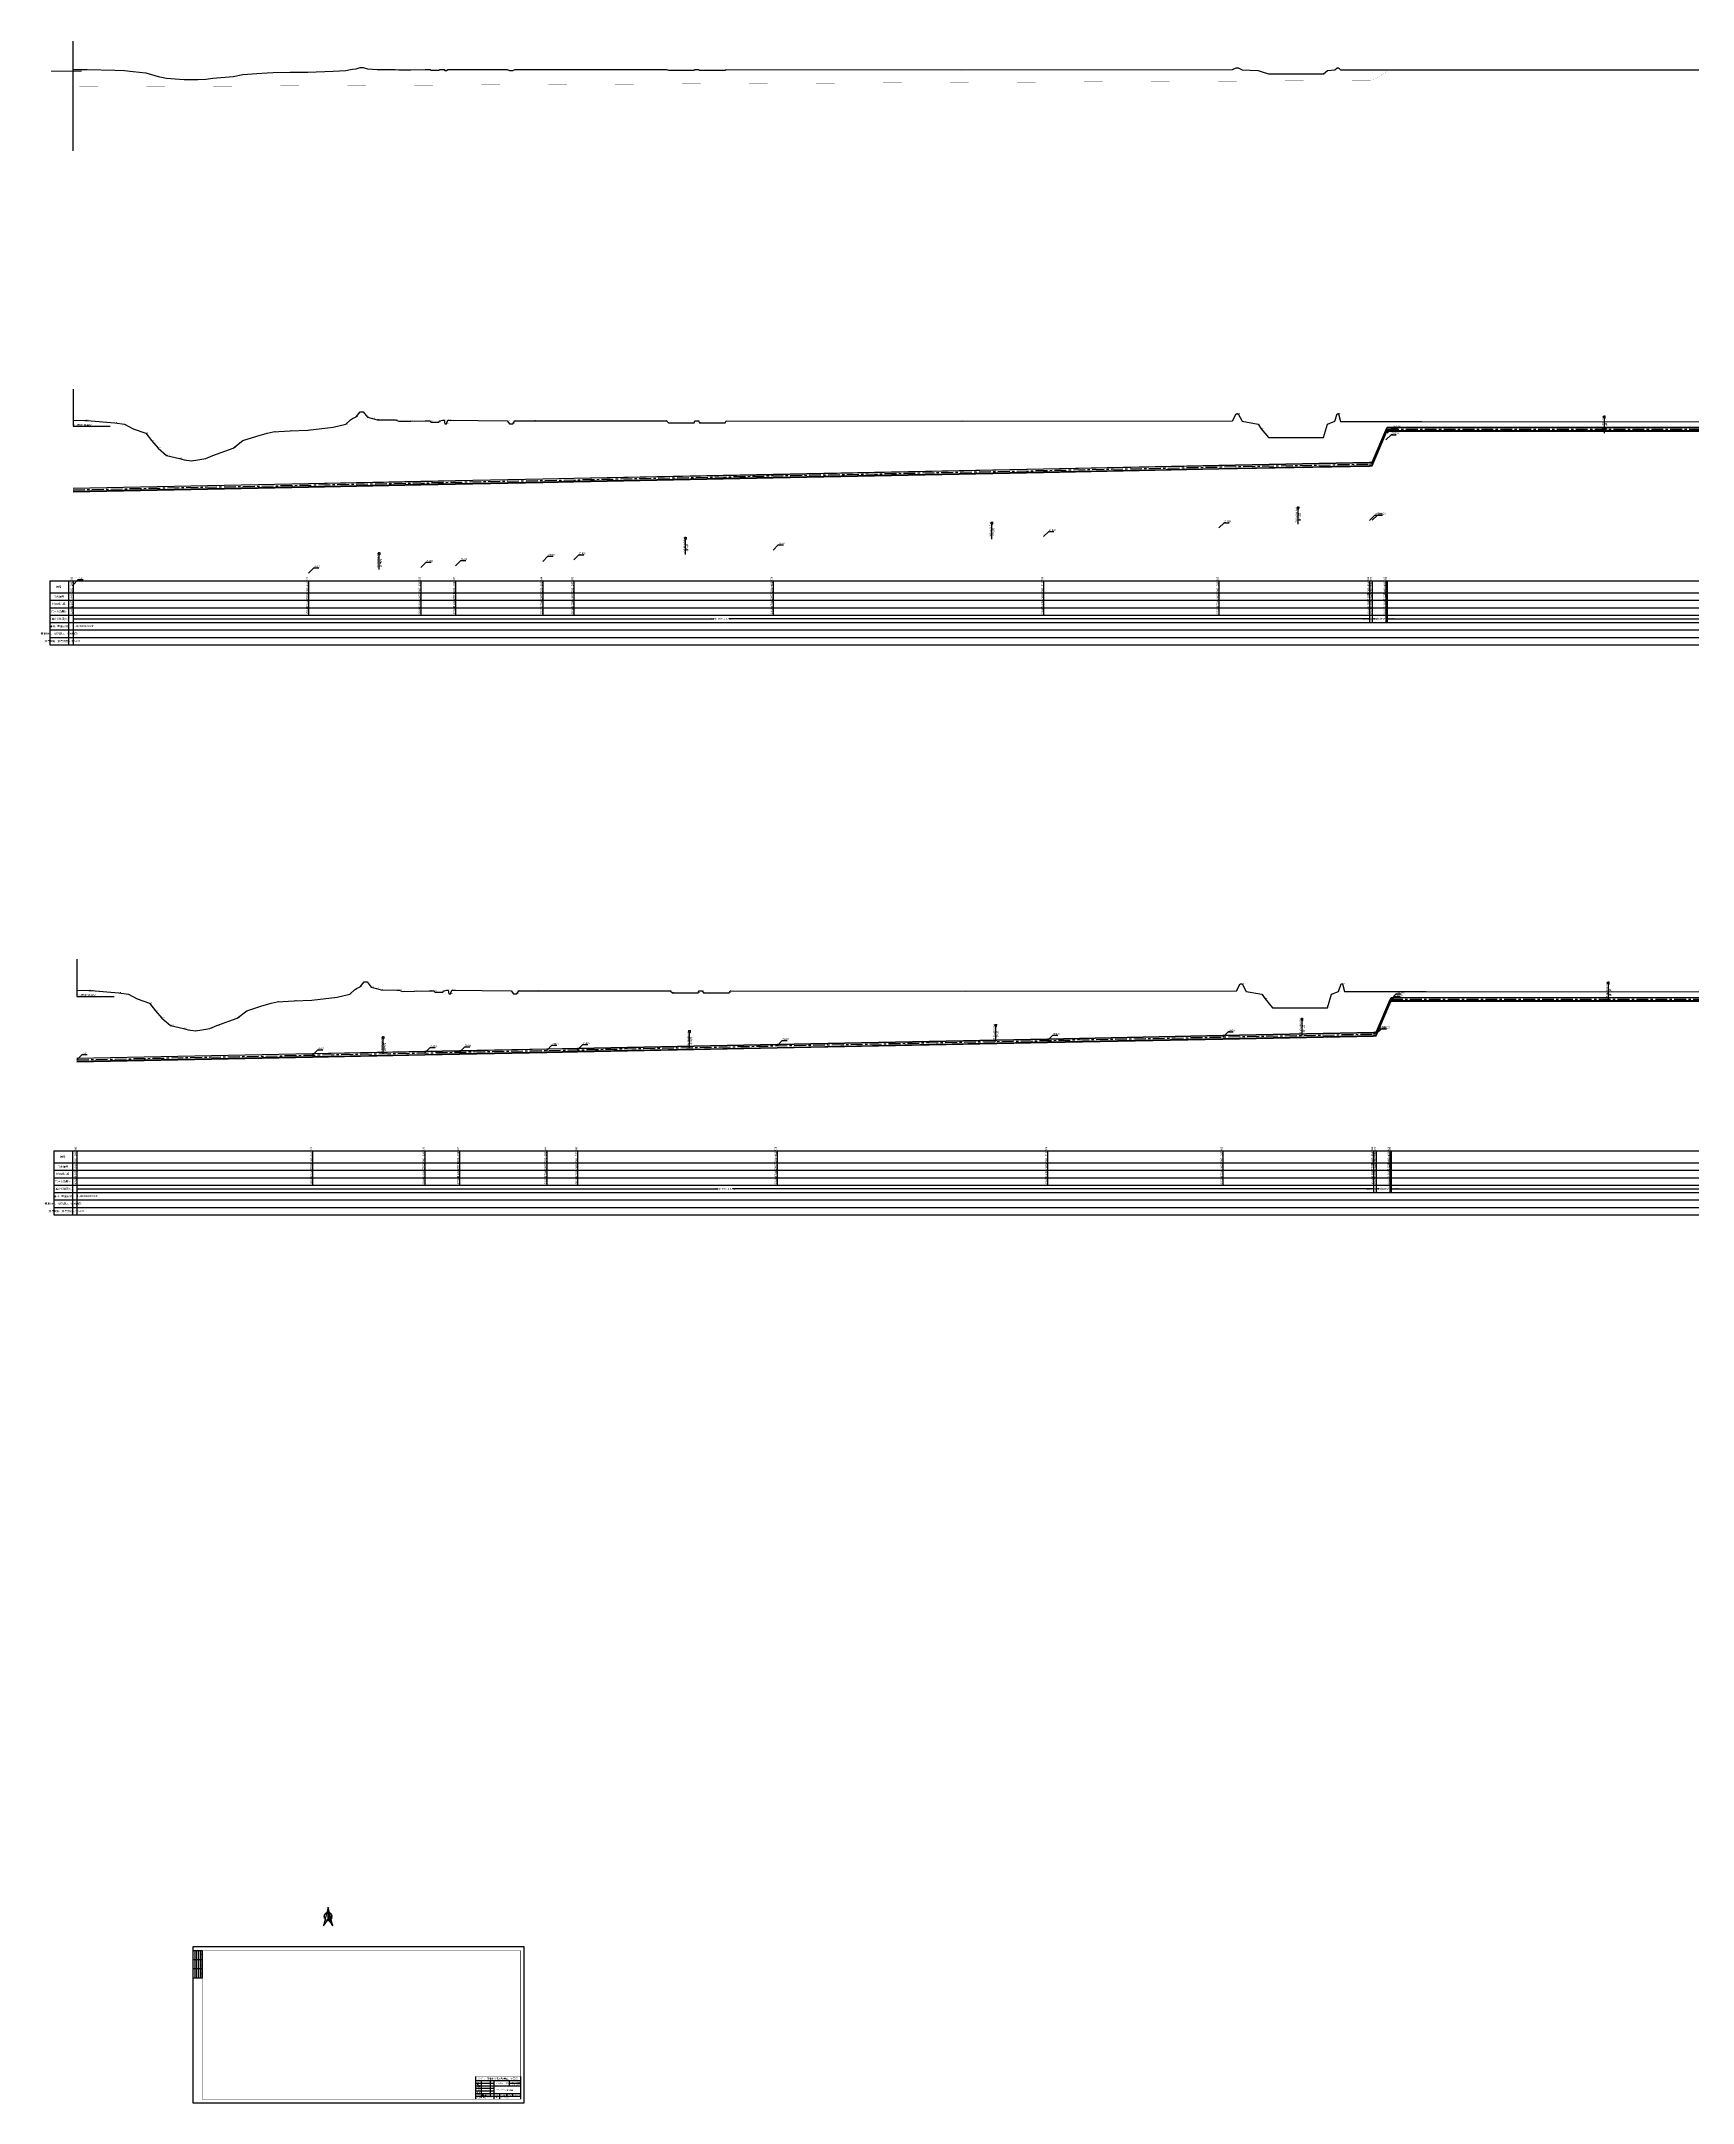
# Model space of a CAD drawing. Header units: millimetres. Extents: x 512630 to 554922, y 2378840 to 2394411.
# Drawn here: x 513149 to 517593, y 2378840 to 2384388 of the extents above; entities that cross this region are included whole.
import ezdxf
from ezdxf.enums import TextEntityAlignment as Align

# ---------------------------------------------------------------- set-up
doc = ezdxf.new("R2010")
doc.units = ezdxf.units.MM
doc.linetypes.add('CENTER', pattern=[50.8, 31.75, -6.35, 6.35, -6.35])
for name, color, linetype in [('pipe', 3, 'Continuous'), ('pipe_cen', 1, 'CENTER'), ('tab', 9, 'Continuous'), ('地形剖面', 4, 'Continuous'), ('地形剖面-交水点已修改', 6, 'Continuous'), ('水工平面管线标注', 3, 'Continuous'), ('纵面管线标注', 3, 'Continuous'), ('附属设施', 2, 'Continuous')]:
    doc.layers.add(name, color=color, linetype=linetype)
doc.layers.add('ZH', color=3, linetype='Continuous', lineweight=0)
doc.styles.add('FSD', font='')
doc.styles.add('HT', font='simhei.ttf')
doc.styles.get("Standard").update_dxf_attribs({"font": 'arial.ttf'})
doc.styles.get('FSD').set_extended_font_data('SimSun')

# ---------------------------------------------------------------- blocks, each defined once
blk = doc.blocks.new('qin排气阀va')
at = {"layer": '附属设施'}
for points in [[(-1.5, 22.8), (1.5, 22.8)], [(-1, 21), (-1, 22.8)], [(0, 22.8), (0, 23.55)], [(0, 0), (0, 20)], [(1, 21), (1, 22.8)]]:
    blk.add_lwpolyline(points, dxfattribs=at)
blk.add_arc((0, 21), 1, 180, 0, dxfattribs=at)
blk.add_attdef('ZH', text='', height=2.5, rotation=90, dxfattribs=at).set_placement((0, 2), align=Align.BOTTOM_LEFT)
blk.add_attdef('名称', text='', height=2.5, rotation=90, dxfattribs=at).set_placement((1, 4), align=Align.TOP_LEFT)
blk = doc.blocks.new('sign')
at = {"color": 7}
for p, q in [((-20, 0), (-20, -75)), ((-15, 0), (-15, -75)), ((-10, 0), (-10, -75)), ((-5, 0), (-5, -75)), ((0, -25), (-22.5, -25)), ((0, -50), (-22.5, -50))]:
    blk.add_line(p, q, dxfattribs=at)
blk.add_lwpolyline([(-22.5, 0), (0, 0), (0, -75), (-22.5, -75)], dxfattribs=at)
at = {"color": 3, "style": 'FSD', "width": 0.8}
for s, p in [('日 期', (-1.2, -16.3)), ('会签者', (-1.2, -41.8)), ('会签单位', (-1.2, -68.3))]:
    blk.add_text(s, height=2.5, rotation=90, dxfattribs=at).set_placement(p)
blk = doc.blocks.new('图框')
at = {"color": 7, "ltscale": 8}
for p, q in [((761, 10), (761, 71)), ((881, 71), (881, 10))]:
    blk.add_line(p, q, dxfattribs=at)
at = {"color": 7}
for p, q in [((881, 59), (761, 59)), ((776, 59), (776, 17)), ((801, 17), (801, 59)), ((811, 10), (811, 59)), ((851, 59), (851, 45)), ((811, 52), (761, 52)), ((881, 45), (761, 45)), ((811, 38), (761, 38)), ((811, 31), (761, 31)), ((881, 24), (761, 24)), ((881, 17), (761, 17)), ((826, 10), (826, 24)), ((846, 17), (846, 24)), ((881, 52), (851, 52)), ((861, 17), (861, 24))]:
    blk.add_line(p, q, dxfattribs=at)
at = {"color": 1}
for p, q in [((777.4, 20.5), (782.4, 20.5)), ((779.9, 18), (779.9, 23)), ((783.6, 20.5), (784.1, 20.5)), ((785.4, 20.5), (788.7, 20.5))]:
    blk.add_line(p, q, dxfattribs=at)
blk.add_lwpolyline([(0, 0), (891, 0), (891, 420), (0, 420)], close=True)
at = {"const_width": 1}
blk.add_lwpolyline([(25, 10), (25, 410), (881, 410), (881, 10)], close=True, dxfattribs=at)
at = {"color": 7, "const_width": 1}
blk.add_lwpolyline([(761, 10), (761, 71), (881, 71), (881, 10)], close=True, dxfattribs=at)
at = {"color": 5, "const_width": 0.2}
for points in [[(781.3, 20.7, 39.991666), (781.4, 20.5, 0.025005)], [(780.5, 20.6, 39.991666), (780.5, 20.5, 0.025005)]]:
    blk.add_lwpolyline(points, format="xyb", close=True, dxfattribs=at)
blk.add_lwpolyline([(787.7, 20), (782.7, 19), (782.7, 22), (787.7, 21)], close=True, dxfattribs=at)
blk.add_blockref('sign', (25, 410))
at = {"color": 3, "ltscale": 8, "style": 'HT'}
for s, p in [('核定', (764.2, 55.5)), ('校核', (764.2, 41.5)), ('设计', (764.2, 34.5)), ('审查', (764.1, 48.5)), ('制图', (764.3, 27.5)), ('描图', (764.3, 20.5))]:
    blk.add_text(s, height=3, dxfattribs=at).set_placement(p, align=Align.MIDDLE_LEFT)
at = {"color": 3, "style": 'HT'}
for s, height, p in [('GPDI 广东省水利电力勘测设计研究院', 4.5, (767.3, 62.7)), ('可研', 3, (858.1, 53.5)), ('设计', 3, (870.9, 53.5)), ('比例', 3, (813.9, 18.9)), ('图号', 3, (814.1, 12.1)), ('***市供水', 3, (815.2, 50.6)), ('***~****输水管线布置', 3, (817.1, 32.1)), ('1:2000', 3, (829.3, 18.9)), ('*****-05-', 3, (829.6, 12.1)), ('工程', 3, (841.8, 50.6)), ('日期', 3, (848.9, 19)), ('水工', 3, (858.1, 46.4)), ('2013.05', 3, (864.2, 19)), ('部分', 3, (870.9, 46.4))]:
    blk.add_text(s, height=height, dxfattribs=at).set_placement(p)
at = {"color": 3, "ltscale": 8, "style": 'HT'}
for s, p in [('设计证号 ', (761.7, 11.9)), ('甲级 ', (780.2, 11.9)), ('******', (790.2, 11.9))]:
    blk.add_text(s, height=3, dxfattribs=at).set_placement(p)
at = {"color": 3, "style": 'HT', "oblique": 15}
blk.add_text('CAD', height=2.5, dxfattribs=at).set_placement((788.7, 19.3))
blk = doc.blocks.new('*X9')
at = {"color": 0}
for p, q in [((2.95, 5.03), (2.95, 5.03)), ((2.95, 5.01), (2.95, 5.02)), ((2.95, 5), (2.96, 5.01)), ((2.95, 4.98), (2.96, 4.99)), ((2.95, 4.97), (2.96, 4.98)), ((2.95, 4.96), (2.96, 4.97)), ((2.95, 4.94), (2.97, 4.96)), ((2.95, 4.93), (2.97, 4.95)), ((2.95, 4.91), (2.97, 4.94)), ((2.95, 4.9), (2.98, 4.93)), ((2.95, 4.89), (2.98, 4.92)), ((2.95, 4.87), (2.98, 4.9)), ((2.95, 4.86), (2.98, 4.89)), ((2.95, 4.84), (2.99, 4.88)), ((2.95, 4.83), (2.99, 4.87)), ((2.95, 4.81), (2.99, 4.86)), ((2.95, 4.8), (3, 4.85)), ((2.95, 4.79), (3, 4.84)), ((2.95, 4.77), (3, 4.83)), ((2.95, 4.76), (3, 4.81)), ((2.95, 4.74), (3.01, 4.8)), ((2.95, 4.73), (3.01, 4.79)), ((2.95, 4.72), (3.01, 4.78)), ((2.95, 4.7), (3.01, 4.77)), ((2.95, 4.69), (3.02, 4.76)), ((2.95, 4.67), (3.02, 4.75)), ((2.95, 4.66), (3.02, 4.73)), ((2.95, 4.65), (3.03, 4.72)), ((2.95, 4.63), (3.03, 4.71)), ((2.95, 4.62), (3.03, 4.7)), ((2.95, 4.6), (3.03, 4.69)), ((2.95, 4.59), (3.04, 4.68)), ((2.95, 4.57), (3.04, 4.67)), ((2.95, 4.56), (3.04, 4.66)), ((2.95, 4.55), (3.05, 4.64)), ((2.95, 4.53), (3.05, 4.63)), ((2.95, 4.52), (3.05, 4.62)), ((2.95, 4.5), (3.05, 4.61)), ((2.95, 4.49), (3.06, 4.6)), ((2.95, 4.48), (3.06, 4.59)), ((2.95, 4.46), (3.06, 4.58)), ((2.95, 4.45), (3.07, 4.56)), ((2.95, 4.43), (3.07, 4.55)), ((2.95, 4.42), (3.07, 4.54)), ((2.95, 4.4), (3.07, 4.53)), ((2.95, 4.39), (3.08, 4.52)), ((2.95, 4.38), (3.08, 4.51)), ((2.95, 4.36), (3.08, 4.5)), ((2.95, 4.35), (3.09, 4.49)), ((2.95, 4.33), (3.09, 4.47)), ((2.95, 4.32), (3.09, 4.46)), ((2.95, 4.31), (3.09, 4.45)), ((2.95, 4.29), (3.1, 4.44)), ((2.95, 4.28), (3.1, 4.43)), ((2.95, 4.26), (3.1, 4.42)), ((2.95, 4.25), (3.11, 4.41)), ((2.95, 4.24), (3.11, 4.4)), ((2.95, 4.22), (3.11, 4.38)), ((2.95, 4.21), (3.11, 4.37)), ((2.95, 4.19), (3.12, 4.36)), ((2.95, 4.18), (3.12, 4.35)), ((2.95, 4.16), (3.12, 4.34)), ((2.95, 4.15), (3.13, 4.33)), ((2.95, 4.14), (3.13, 4.32)), ((2.95, 4.12), (3.13, 4.3)), ((2.95, 4.11), (3.13, 4.29)), ((2.95, 4.09), (3.14, 4.28)), ((2.95, 4.08), (3.14, 4.27)), ((2.95, 4.07), (3.14, 4.26)), ((2.95, 4.05), (3.14, 4.25)), ((2.95, 4.04), (3.15, 4.24)), ((2.95, 4.02), (3.15, 4.23)), ((2.95, 4.01), (3.15, 4.21)), ((2.95, 3.99), (3.16, 4.2)), ((2.95, 3.98), (3.16, 4.19)), ((2.95, 3.97), (3.16, 4.18)), ((2.95, 3.95), (3.16, 4.17)), ((2.95, 3.94), (3.17, 4.16)), ((2.95, 3.92), (3.17, 4.15)), ((2.95, 3.91), (3.17, 4.13)), ((2.95, 3.9), (3.18, 4.12)), ((2.95, 3.88), (3.18, 4.11)), ((2.95, 3.87), (3.18, 4.1)), ((2.95, 3.85), (3.18, 4.09)), ((2.95, 3.84), (3.19, 4.08)), ((2.95, 3.82), (3.19, 4.07)), ((2.95, 3.81), (3.19, 4.06)), ((2.95, 3.8), (3.2, 4.04)), ((2.95, 3.78), (3.2, 4.03)), ((2.95, 3.77), (3.2, 4.02)), ((2.95, 3.76), (3.2, 4.01)), ((2.96, 3.75), (3.21, 4)), ((2.96, 3.74), (3.21, 3.99)), ((2.97, 3.73), (3.21, 3.98)), ((2.98, 3.73), (3.22, 3.97)), ((2.98, 3.72), (3.22, 3.95)), ((2.99, 3.71), (3.22, 3.94)), ((2.99, 3.7), (3.22, 3.93)), ((3, 3.69), (3.23, 3.92)), ((3, 3.68), (3.23, 3.91)), ((3.01, 3.67), (3.23, 3.9)), ((3.02, 3.67), (3.24, 3.89)), ((3.02, 3.66), (3.24, 3.87)), ((3.03, 3.65), (3.24, 3.86)), ((3.03, 3.64), (3.24, 3.85)), ((3.04, 3.63), (3.25, 3.84)), ((3.05, 3.63), (3.25, 3.83)), ((3.07, 3.63), (3.25, 3.82)), ((3.09, 3.64), (3.26, 3.81)), ((3.11, 3.65), (3.26, 3.8)), ((3.14, 3.66), (3.26, 3.78)), ((3.17, 3.68), (3.26, 3.77)), ((3.22, 3.72), (3.27, 3.76))]:
    blk.add_line(p, q, dxfattribs=at)
blk = doc.blocks.new('*X8')
at = {"color": 0}
for p, q in [((3.1, 3.54), (3.13, 3.57)), ((3.1, 3.55), (3.11, 3.56)), ((3.11, 3.52), (3.18, 3.59)), ((3.11, 3.53), (3.16, 3.58)), ((3.12, 3.52), (3.22, 3.62)), ((3.13, 3.5), (3.29, 3.66)), ((3.13, 3.51), (3.28, 3.66)), ((3.14, 3.49), (3.29, 3.65)), ((3.14, 3.48), (3.3, 3.64)), ((3.15, 3.47), (3.3, 3.63)), ((3.15, 3.46), (3.3, 3.61)), ((3.16, 3.46), (3.31, 3.6)), ((3.17, 3.45), (3.31, 3.59)), ((3.17, 3.44), (3.31, 3.58)), ((3.18, 3.43), (3.31, 3.57)), ((3.18, 3.42), (3.32, 3.56)), ((3.19, 3.41), (3.32, 3.55)), ((3.19, 3.41), (3.32, 3.54)), ((3.2, 3.4), (3.33, 3.52)), ((3.21, 3.39), (3.33, 3.51)), ((3.21, 3.38), (3.33, 3.5)), ((3.22, 3.37), (3.33, 3.49)), ((3.22, 3.36), (3.34, 3.48)), ((3.23, 3.36), (3.34, 3.47)), ((3.23, 3.35), (3.34, 3.46)), ((3.24, 3.34), (3.35, 3.44)), ((3.25, 3.33), (3.35, 3.43)), ((3.25, 3.32), (3.35, 3.42)), ((3.26, 3.31), (3.35, 3.41)), ((3.26, 3.31), (3.36, 3.4)), ((3.27, 3.3), (3.36, 3.39)), ((3.27, 3.29), (3.36, 3.38)), ((3.28, 3.28), (3.37, 3.37)), ((3.29, 3.27), (3.37, 3.35)), ((3.29, 3.26), (3.37, 3.34)), ((3.3, 3.26), (3.37, 3.33)), ((3.3, 3.25), (3.38, 3.32)), ((3.31, 3.24), (3.38, 3.31)), ((3.31, 3.23), (3.38, 3.3)), ((3.32, 3.22), (3.39, 3.29)), ((3.33, 3.21), (3.39, 3.28)), ((3.33, 3.2), (3.39, 3.26)), ((3.34, 3.2), (3.39, 3.25)), ((3.34, 3.19), (3.4, 3.24)), ((3.35, 3.18), (3.4, 3.23)), ((3.36, 3.17), (3.4, 3.22)), ((3.36, 3.16), (3.41, 3.21)), ((3.37, 3.15), (3.41, 3.2)), ((3.37, 3.15), (3.41, 3.18)), ((3.38, 3.14), (3.41, 3.17)), ((3.38, 3.13), (3.42, 3.16)), ((3.39, 3.12), (3.42, 3.15)), ((3.4, 3.11), (3.42, 3.14)), ((3.4, 3.1), (3.42, 3.13)), ((3.41, 3.1), (3.43, 3.12)), ((3.41, 3.09), (3.43, 3.11)), ((3.42, 3.08), (3.43, 3.09)), ((3.42, 3.07), (3.44, 3.08)), ((3.43, 3.06), (3.44, 3.07)), ((3.44, 3.05), (3.44, 3.06)), ((3.44, 3.05), (3.44, 3.05)), ((3.45, 3.04), (3.45, 3.04))]:
    blk.add_line(p, q, dxfattribs=at)
blk = doc.blocks.new('zbz')
for p, q in [((-0.34, -1.37), (-0.5, -2)), ((-0.5, -2), (-0.14, -1.48)), ((0, 0), (-0.32, -1.27)), ((-0.1, -1.41), (0, -1.27)), ((0, -1.27), (0, 0)), ((0.32, -1.27), (0, 0)), ((0, -1.27), (0.1, -1.41)), ((0.14, -1.48), (0.5, -2)), ((0.5, -2), (0.34, -1.37))]:
    blk.add_line(p, q)
at = {"const_width": 0.025}
for points in [[(-0.13, -0.52, 1.014443), (0.14, -1.48, 1.014443)], [(0.34, -1.37, 0.588844), (0.13, -0.52, 1.014443)], [(0.14, -1.48, 0.115834), (0.34, -1.37, 1.014443)]]:
    blk.add_lwpolyline(points, format="xyb", dxfattribs=at)
for start, end in [(111.2477, 283.0769), (283.0769, 319.3202), (319.3202, 68.7523)]:
    blk.add_arc((0, -1), 0.42, start, end)
for name in ['*X9', '*X8']:
    blk.add_blockref(name, (-2.95, -5.04))
blk = doc.blocks.new('指北针')
at = {"xscale": 25, "yscale": 25, "zscale": 25}
blk.add_blockref('zbz', (12.5, 50), dxfattribs=at)

msp = doc.modelspace()

# ---------------------------------------------------------------- linework, layer by layer
at = {"layer": 'pipe'}
for points in [[(513234.7, 2383185.8), (513868.4, 2383198.4), (514170.9, 2383204.4), (514263.7, 2383206.3), (514498.7, 2383211), (514581.9, 2383212.6), (515118.5, 2383223.3), (515846.5, 2383237.7), (516318.3, 2383247.1), (516723.3, 2383255.1), (516723.4, 2383255.1), (516730.7, 2383255.3), (516767.5, 2383341.8), (516770.7, 2383349.2), (518925.6, 2383349.2), (519004.3, 2383349.2), (519080.3, 2383341.6), (519659.4, 2383341.6), (519707.4, 2383346.4), (519829.6, 2383346.4)], [(513234.7, 2383185.2), (513868.4, 2383197.8), (514170.9, 2383203.8), (514263.7, 2383205.7), (514498.7, 2383210.4), (514581.9, 2383212), (515118.5, 2383222.7), (515846.5, 2383237.1), (516318.3, 2383246.5), (516723.3, 2383254.5), (516723.4, 2383254.5), (516730.7, 2383254.7), (516767.5, 2383341.2), (516770.7, 2383348.6), (518925.6, 2383348.6), (519004.3, 2383348.6), (519080.3, 2383341), (519659.4, 2383341), (519707.4, 2383345.8), (519829.6, 2383345.8)], [(513234.7, 2383177.2), (513868.4, 2383189.8), (514170.9, 2383195.8), (514263.7, 2383197.7), (514498.7, 2383202.4), (514581.9, 2383204), (515118.5, 2383214.7), (515846.5, 2383229.1), (516318.3, 2383238.5), (516723.3, 2383246.5), (516723.4, 2383246.5), (516730.7, 2383246.7), (516767.5, 2383333.2), (516770.7, 2383340.6), (518925.6, 2383340.6), (519004.3, 2383340.6), (519080.3, 2383333), (519659.4, 2383333), (519707.4, 2383337.8), (519829.6, 2383337.8)], [(513234.7, 2383176.6), (513868.4, 2383189.2), (514170.9, 2383195.2), (514263.7, 2383197.1), (514498.7, 2383201.8), (514581.9, 2383203.4), (515118.5, 2383214.1), (515846.5, 2383228.5), (516318.3, 2383237.9), (516723.3, 2383245.9), (516723.4, 2383245.9), (516730.7, 2383246.1), (516767.5, 2383332.6), (516770.7, 2383340), (518925.6, 2383340), (519004.3, 2383340), (519080.3, 2383332.4), (519659.4, 2383332.4), (519707.4, 2383337.2), (519829.6, 2383337.2)], [(513234.7, 2383175.8), (513868.4, 2383188.4), (514170.9, 2383194.4), (514263.7, 2383196.3), (514498.7, 2383201), (514581.9, 2383202.6), (515118.5, 2383213.3), (515846.5, 2383227.7), (516318.3, 2383237.1), (516723.3, 2383245.1), (516723.4, 2383245.1), (516730.7, 2383245.3), (516767.5, 2383331.8), (516770.7, 2383339.2), (518925.6, 2383339.2), (519004.3, 2383339.2), (519080.3, 2383331.6), (519659.4, 2383331.6), (519707.4, 2383336.4), (519829.6, 2383336.4)], [(513245.4, 2381651.7), (513879.1, 2381664.2), (514181.6, 2381670.3), (514274.4, 2381672.1), (514509.4, 2381676.8), (514592.6, 2381678.4), (515129.2, 2381689.1), (515857.2, 2381703.5), (516329, 2381712.9), (516734, 2381721), (516734.1, 2381721), (516741.4, 2381721.1), (516778.2, 2381807.6), (516781.4, 2381815), (518936.3, 2381815), (519015, 2381815), (519091, 2381807.4), (519670.1, 2381807.4), (519718.1, 2381812.2), (519840.3, 2381812.2)], [(513245.4, 2381651.1), (513879.1, 2381663.6), (514181.6, 2381669.7), (514274.4, 2381671.5), (514509.4, 2381676.2), (514592.6, 2381677.8), (515129.2, 2381688.5), (515857.2, 2381702.9), (516329, 2381712.3), (516734, 2381720.4), (516734.1, 2381720.4), (516741.4, 2381720.5), (516778.2, 2381807), (516781.4, 2381814.4), (518936.3, 2381814.4), (519015, 2381814.4), (519091, 2381806.8), (519670.1, 2381806.8), (519718.1, 2381811.6), (519840.3, 2381811.6)], [(513245.4, 2381643.1), (513879.1, 2381655.6), (514181.6, 2381661.7), (514274.4, 2381663.5), (514509.4, 2381668.2), (514592.6, 2381669.8), (515129.2, 2381680.5), (515857.2, 2381694.9), (516329, 2381704.3), (516734, 2381712.4), (516734.1, 2381712.4), (516741.4, 2381712.5), (516778.2, 2381799), (516781.4, 2381806.4), (518936.3, 2381806.4), (519015, 2381806.4), (519091, 2381798.8), (519670.1, 2381798.8), (519718.1, 2381803.6), (519840.3, 2381803.6)], [(513245.4, 2381642.5), (513879.1, 2381655), (514181.6, 2381661.1), (514274.4, 2381662.9), (514509.4, 2381667.6), (514592.6, 2381669.2), (515129.2, 2381679.9), (515857.2, 2381694.3), (516329, 2381703.7), (516734, 2381711.8), (516734.1, 2381711.8), (516741.4, 2381711.9), (516778.2, 2381798.4), (516781.4, 2381805.8), (518936.3, 2381805.8), (519015, 2381805.8), (519091, 2381798.2), (519670.1, 2381798.2), (519718.1, 2381803), (519840.3, 2381803)], [(513245.4, 2381641.7), (513879.1, 2381654.2), (514181.6, 2381660.3), (514274.4, 2381662.1), (514509.4, 2381666.8), (514592.6, 2381668.4), (515129.2, 2381679.1), (515857.2, 2381693.5), (516329, 2381702.9), (516734, 2381711), (516734.1, 2381711), (516741.4, 2381711.1), (516778.2, 2381797.6), (516781.4, 2381805), (518936.3, 2381805), (519015, 2381805), (519091, 2381797.4), (519670.1, 2381797.4), (519718.1, 2381802.2), (519840.3, 2381802.2)]]:
    msp.add_lwpolyline(points, dxfattribs=at)
at = {"layer": 'pipe_cen'}
for points in [[(513234.7, 2383181.2), (516723.3, 2383250.5), (516723.4, 2383250.5), (516730.7, 2383250.7), (516767.5, 2383337.2), (516770.7, 2383344.6), (519004.3, 2383344.6), (519080.3, 2383337), (519659.4, 2383337), (519707.4, 2383341.8), (520038.5, 2383341.8), (520070.5, 2383338.6), (521919.7, 2383338.6), (521959.7, 2383262.2), (527771.1, 2383286.5)], [(513245.4, 2381647.1), (516734, 2381716.4), (516734.1, 2381716.4), (516741.4, 2381716.5), (516778.2, 2381803), (516781.4, 2381810.4), (519015, 2381810.4), (519091, 2381802.8), (519670.1, 2381802.8), (519718.1, 2381807.6), (520049.2, 2381807.6), (520081.2, 2381804.4), (521930.4, 2381804.4), (521970.4, 2381728), (527781.8, 2381752.3)]]:
    msp.add_lwpolyline(points, dxfattribs=at)
at = {"layer": 'tab'}
for points in [[(513172.7, 2382935.8), (554875.9, 2382935.8)], [(513172.7, 2382935.8), (513172.7, 2382763.8)], [(513222.7, 2382935.8), (513222.7, 2382763.8)], [(513234.7, 2382935.8), (513234.7, 2382763.8)], [(513234.7, 2382935.8), (513234.7, 2382843.8)], [(513868.4, 2382935.8), (513868.4, 2382843.8)], [(514170.9, 2382935.8), (514170.9, 2382843.8)], [(514263.7, 2382935.8), (514263.7, 2382843.8)], [(514498.7, 2382935.8), (514498.7, 2382843.8)], [(514581.9, 2382935.8), (514581.9, 2382843.8)], [(515118.5, 2382935.8), (515118.5, 2382843.8)], [(515846.5, 2382935.8), (515846.5, 2382843.8)], [(516318.3, 2382935.8), (516318.3, 2382843.8)], [(516723.3, 2382935.8), (516723.3, 2382843.8)], [(516723.4, 2382935.8), (516723.4, 2382843.8)], [(516730.7, 2382935.8), (516730.7, 2382843.8)], [(516767.5, 2382935.8), (516767.5, 2382843.8)], [(516770.7, 2382935.8), (516770.7, 2382843.8)], [(513172.7, 2382903.8), (554875.9, 2382903.8)], [(513172.7, 2382883.8), (554875.9, 2382883.8)], [(513172.7, 2382863.8), (554875.9, 2382863.8)], [(513172.7, 2382843.8), (554875.9, 2382843.8)], [(513172.7, 2382823.8), (554875.9, 2382823.8)], [(513234.7, 2382843.8), (513234.7, 2382823.8)], [(513234.7, 2382833.8), (513237.7, 2382833.8), (514959, 2382833.8)], [(516723.3, 2382833.8), (516720.3, 2382833.8), (514999, 2382833.8)], [(516723.3, 2382843.8), (516723.3, 2382823.8)], [(516723.4, 2382843.8), (516723.4, 2382823.8)], [(516730.7, 2382843.8), (516730.7, 2382823.8)], [(516767.5, 2382843.8), (516767.5, 2382823.8)], [(516770.7, 2382843.8), (516770.7, 2382823.8)], [(516770.7, 2382833.8), (516773.7, 2382833.8), (517867.5, 2382833.8)], [(513172.7, 2382803.8), (554875.9, 2382803.8)], [(513172.7, 2382783.8), (554875.9, 2382783.8)], [(513172.7, 2382763.8), (554875.9, 2382763.8)], [(513183.4, 2381401.7), (554886.6, 2381401.7)], [(513183.4, 2381401.7), (513183.4, 2381229.7)], [(513183.4, 2381369.7), (554886.6, 2381369.7)], [(513233.4, 2381401.7), (513233.4, 2381229.7)], [(513245.4, 2381401.7), (513245.4, 2381229.7)], [(513245.4, 2381401.7), (513245.4, 2381309.7)], [(513879.1, 2381401.7), (513879.1, 2381309.7)], [(514181.6, 2381401.7), (514181.6, 2381309.7)], [(514274.4, 2381401.7), (514274.4, 2381309.7)], [(514509.4, 2381401.7), (514509.4, 2381309.7)], [(514592.6, 2381401.7), (514592.6, 2381309.7)], [(515129.2, 2381401.7), (515129.2, 2381309.7)], [(515857.2, 2381401.7), (515857.2, 2381309.7)], [(516329, 2381401.7), (516329, 2381309.7)], [(516734, 2381401.7), (516734, 2381309.7)], [(516734.1, 2381401.7), (516734.1, 2381309.7)], [(516741.4, 2381401.7), (516741.4, 2381309.7)], [(516778.2, 2381401.7), (516778.2, 2381309.7)], [(516781.4, 2381401.7), (516781.4, 2381309.7)], [(513183.4, 2381349.7), (554886.6, 2381349.7)], [(513183.4, 2381329.7), (554886.6, 2381329.7)], [(513183.4, 2381309.7), (554886.6, 2381309.7)], [(513245.4, 2381309.7), (513245.4, 2381289.7)], [(516734, 2381309.7), (516734, 2381289.7)], [(516734.1, 2381309.7), (516734.1, 2381289.7)], [(516741.4, 2381309.7), (516741.4, 2381289.7)], [(516778.2, 2381309.7), (516778.2, 2381289.7)], [(516781.4, 2381309.7), (516781.4, 2381289.7)], [(513183.4, 2381289.7), (554886.6, 2381289.7)], [(513183.4, 2381269.7), (554886.6, 2381269.7)], [(513245.4, 2381299.7), (513248.4, 2381299.7), (514969.7, 2381299.7)], [(516734, 2381299.7), (516731, 2381299.7), (515009.7, 2381299.7)], [(516781.4, 2381299.7), (516784.4, 2381299.7), (517878.2, 2381299.7)], [(513183.4, 2381249.7), (554886.6, 2381249.7)], [(513183.4, 2381229.7), (554886.6, 2381229.7)]]:
    msp.add_lwpolyline(points, dxfattribs=at)
at = {"layer": 'ZH', "color": 6, "linetype": 'Continuous'}
msp.add_lwpolyline([(513175.5, 2384308.1), (513257.3, 2384308.1)], dxfattribs=at)
at = {"layer": '地形剖面', "color": 56, "linetype": 'Continuous'}
msp.add_lwpolyline([(513234.7, 2384312.3), (513266.7, 2384312), (513273.1, 2384312), (513347.6, 2384310.5), (513373.1, 2384309.5), (513397, 2384306.5), (513430.2, 2384303.5), (513446.2, 2384298.5), (513463.4, 2384293.5), (513486.1, 2384288.5), (513521.4, 2384286.5), (513533.8, 2384285.5), (513553.3, 2384285), (513570.7, 2384285.5), (513592.3, 2384286.5), (513610.5, 2384288.5), (513665.8, 2384293.5), (513691.7, 2384298.5), (513729.7, 2384301.5), (513757.4, 2384303.5), (513773.4, 2384304.5), (513818.8, 2384305.1), (513866.4, 2384305.5), (513934.5, 2384307.5), (513969, 2384309.5), (513981.1, 2384312.5), (513987.2, 2384313.5), (513996.4, 2384314.5), (514007.8, 2384317.8), (514015.3, 2384317.8), (514026.7, 2384314.3), (514040.9, 2384313.5), (514053.2, 2384312.5), (514095.4, 2384312.4), (514101.8, 2384312.4), (514111, 2384311.5), (514143.3, 2384311.6), (514182.7, 2384311.9), (514196.1, 2384311.9), (514197.3, 2384310.9), (514219.1, 2384310.9), (514221.8, 2384311.9), (514229.2, 2384312.2), (514233.4, 2384312.2), (514235.4, 2384309.8), (514239.9, 2384309.8), (514243, 2384312.3), (514247.3, 2384312.3), (514403.1, 2384311.9), (514409.1, 2384309.9), (514418.3, 2384309.9), (514423.2, 2384311.9), (514474, 2384311.9), (514831.3, 2384311.9), (514836.9, 2384310.5), (514905.9, 2384310.5), (514907.8, 2384311.9), (514917.4, 2384311.9), (514920.5, 2384310.5), (514989.3, 2384310.5), (514992.1, 2384311.9), (515624.6, 2384311.7), (516354.5, 2384311.9), (516364.4, 2384316.5), (516370.1, 2384316.5), (516380.5, 2384311.5), (516423.4, 2384309.5), (516431.8, 2384306.5), (516451.5, 2384300.5), (516600, 2384300.5), (516610.6, 2384309.5), (516629.7, 2384311.5), (516636.8, 2384316.5), (516640.3, 2384316.5), (516645.4, 2384311.3), (516730.7, 2384311.3), (516770.7, 2384311.3), (516863, 2384311.3), (517851.5, 2384311.1)], dxfattribs=at)
at = {"layer": '地形剖面'}
for points in [[(513234.7, 2383368.9), (513234.7, 2383368.9), (513266.7, 2383367.7), (513273.1, 2383367.4), (513347.6, 2383361.4), (513373.1, 2383357.4), (513397, 2383345.4), (513430.2, 2383333.4), (513446.2, 2383313.4), (513463.4, 2383293.4), (513486.1, 2383273.4), (513521.4, 2383265.4), (513533.8, 2383261.4), (513553.3, 2383259.4), (513570.7, 2383261.4), (513592.3, 2383265.4), (513610.5, 2383273.4), (513665.8, 2383293.4), (513691.7, 2383313.4), (513729.7, 2383325.4), (513757.4, 2383333.4), (513773.4, 2383337.4), (513818.8, 2383339.8), (513866.4, 2383341.4), (513934.5, 2383349.4), (513969, 2383357.4), (513981.1, 2383369.4), (513987.2, 2383373.4), (513996.4, 2383377.4), (514007.8, 2383390.6), (514015.3, 2383390.6), (514026.7, 2383376.6), (514040.9, 2383373.4), (514053.2, 2383369.4), (514095.4, 2383369), (514101.8, 2383369), (514111, 2383365.4), (514143.3, 2383365.8), (514182.7, 2383367), (514196.1, 2383367), (514197.3, 2383363), (514219.1, 2383363), (514221.8, 2383367), (514229.2, 2383368.2), (514233.4, 2383368.2), (514235.4, 2383358.6), (514239.9, 2383358.6), (514243, 2383368.6), (514247.3, 2383368.6), (514403.1, 2383367), (514409.1, 2383359), (514418.3, 2383359), (514423.2, 2383367), (514474, 2383367), (514831.3, 2383367), (514836.9, 2383361.4), (514905.9, 2383361.4), (514907.8, 2383367), (514917.4, 2383367), (514920.5, 2383361.4), (514989.3, 2383361.4), (514992.1, 2383367), (515624.6, 2383366.2), (516354.5, 2383367), (516364.4, 2383385.4), (516370.1, 2383385.4), (516380.5, 2383365.4), (516423.4, 2383357.4), (516431.8, 2383345.4), (516451.5, 2383321.4), (516600, 2383321.4), (516610.6, 2383357.4), (516629.7, 2383365.4), (516636.8, 2383385.4), (516640.3, 2383385.4), (516645.4, 2383364.6), (516730.7, 2383364.6), (516730.7, 2383364.6), (516770.7, 2383364.6), (516770.7, 2383364.6), (516863, 2383364.6), (517851.5, 2383363.8)], [(513245.4, 2381834.7), (513245.4, 2381834.7), (513277.4, 2381833.6), (513283.8, 2381833.2), (513358.3, 2381827.2), (513383.8, 2381823.2), (513407.7, 2381811.2), (513440.9, 2381799.2), (513456.9, 2381779.2), (513474.1, 2381759.2), (513496.8, 2381739.2), (513532.2, 2381731.2), (513544.5, 2381727.2), (513564, 2381725.2), (513581.4, 2381727.2), (513603, 2381731.2), (513621.3, 2381739.2), (513676.5, 2381759.2), (513702.4, 2381779.2), (513740.4, 2381791.2), (513768.1, 2381799.2), (513784.1, 2381803.2), (513829.5, 2381805.6), (513877.1, 2381807.2), (513945.2, 2381815.2), (513979.7, 2381823.2), (513991.8, 2381835.2), (513997.9, 2381839.2), (514007.1, 2381843.2), (514018.5, 2381856.4), (514026, 2381856.4), (514037.4, 2381842.4), (514051.7, 2381839.2), (514064, 2381835.2), (514106.1, 2381834.8), (514112.6, 2381834.8), (514121.7, 2381831.2), (514154, 2381831.6), (514193.4, 2381832.8), (514206.8, 2381832.8), (514208, 2381828.8), (514229.8, 2381828.8), (514232.5, 2381832.8), (514239.9, 2381834), (514244.1, 2381834), (514246.1, 2381824.4), (514250.6, 2381824.4), (514253.7, 2381834.4), (514258, 2381834.4), (514413.8, 2381832.8), (514419.8, 2381824.8), (514429.1, 2381824.8), (514434, 2381832.8), (514484.7, 2381832.8), (514842, 2381832.8), (514847.6, 2381827.2), (514916.6, 2381827.2), (514918.5, 2381832.8), (514928.1, 2381832.8), (514931.2, 2381827.2), (515000, 2381827.2), (515002.8, 2381832.8), (515635.3, 2381832), (516365.2, 2381832.8), (516375.1, 2381851.2), (516380.8, 2381851.2), (516391.2, 2381831.2), (516434.1, 2381823.2), (516442.6, 2381811.2), (516462.2, 2381787.2), (516610.7, 2381787.2), (516621.3, 2381823.2), (516640.4, 2381831.2), (516647.5, 2381851.2), (516651, 2381851.2), (516656.1, 2381830.4), (516741.4, 2381830.4), (516741.4, 2381830.4), (516781.4, 2381830.4), (516781.4, 2381830.4), (516873.7, 2381830.4), (517862.2, 2381829.6)]]:
    msp.add_lwpolyline(points, dxfattribs=at)
at = {"layer": '地形剖面-交水点已修改', "color": 3, "linetype": 'Continuous'}
msp.add_line((513234.7, 2384093.3), (513234.7, 2384388.3), dxfattribs=at)
at = {"layer": '地形剖面-交水点已修改', "color": 1, "linetype": 'CENTER', "const_width": 0.25}
msp.add_lwpolyline([(513234.7, 2384265.4), (516730.7, 2384282.8), (516770.7, 2384306.3), (519004.3, 2384306.3), (519080.3, 2384304.4), (519659.4, 2384304.4), (519707.4, 2384305.6), (520038.5, 2384305.6), (520070.5, 2384304.8), (521919.7, 2384304.8), (521959.7, 2384285.6), (524139.8, 2384287.9), (524823.8, 2384288.6), (527782.7, 2384291.7), (527822.7, 2384304.2), (529416.9, 2384304.2), (529808.6, 2384304.9), (530661.5, 2384304.9), (530713.4, 2384304.5), (530992.7, 2384304.5), (531032.7, 2384293.4), (533269.7, 2384291.2), (533289.7, 2384304), (533623.7, 2384304)], dxfattribs=at)
at = {"layer": '水工平面管线标注'}
for points in [[(513234.7, 2383451.9), (513234.7, 2383351.9), (513334.7, 2383351.9)], [(513245.4, 2381917.7), (513245.4, 2381817.7), (513345.4, 2381817.7)]]:
    msp.add_lwpolyline(points, dxfattribs=at)
at = {"layer": '纵面管线标注', "color": 9}
for points in [[(516767.5, 2383315.2), (516781.7, 2383329.3), (516795.2, 2383329.3)], [(516770.7, 2383333.7), (516784.8, 2383347.8), (516798.3, 2383347.8)], [(516318.3, 2383078.4), (516332.4, 2383092.6), (516345.9, 2383092.6)], [(516723.3, 2383098.5), (516737.5, 2383112.7), (516751, 2383112.7)], [(516723.4, 2383098.5), (516737.6, 2383112.7), (516751.1, 2383112.7)], [(516730.7, 2383098.9), (516744.8, 2383113), (516758.3, 2383113)], [(515118.5, 2383018.9), (515132.6, 2383033), (515146.1, 2383033)], [(515846.5, 2383055), (515860.6, 2383069.1), (515874.1, 2383069.1)], [(514170.9, 2382971.8), (514185.1, 2382985.9), (514198.6, 2382985.9)], [(514263.7, 2382976.4), (514277.9, 2382990.6), (514291.4, 2382990.6)], [(514498.7, 2382988.1), (514512.8, 2383002.2), (514526.3, 2383002.2)], [(514581.9, 2382992.2), (514596, 2383006.4), (514609.5, 2383006.4)], [(513234.7, 2382925.3), (513248.8, 2382939.5), (513262.3, 2382939.5)], [(513868.4, 2382956.8), (513882.6, 2382970.9), (513896.1, 2382970.9)], [(516778.2, 2381803), (516792.4, 2381817.1), (516805.9, 2381817.1)], [(516781.4, 2381810.4), (516795.5, 2381824.6), (516809, 2381824.6)], [(515129.2, 2381684.5), (515143.3, 2381698.6), (515156.8, 2381698.6)], [(515857.2, 2381698.9), (515871.3, 2381713.1), (515884.8, 2381713.1)], [(516329, 2381708.3), (516343.1, 2381722.4), (516356.6, 2381722.4)], [(516734, 2381716.4), (516748.2, 2381730.5), (516761.7, 2381730.5)], [(516734.1, 2381716.4), (516748.3, 2381730.5), (516761.8, 2381730.5)], [(516741.4, 2381716.5), (516755.5, 2381730.6), (516769, 2381730.6)], [(513245.4, 2381647.1), (513259.5, 2381661.2), (513273, 2381661.2)], [(513879.1, 2381659.6), (513893.3, 2381673.8), (513906.8, 2381673.8)], [(514181.6, 2381665.7), (514195.8, 2381679.8), (514209.3, 2381679.8)], [(514274.4, 2381667.5), (514288.6, 2381681.6), (514302.1, 2381681.6)], [(514509.4, 2381672.2), (514523.5, 2381686.3), (514537, 2381686.3)], [(514592.6, 2381673.8), (514606.7, 2381688), (514620.2, 2381688)]]:
    msp.add_lwpolyline(points, dxfattribs=at)

# ---------------------------------------------------------------- block references
at = {"layer": '附属设施', "xscale": 2, "yscale": 2, "zscale": 2}
for p, values in [((517355.8, 2383333.7), {'ZH': 'ZH4+121.127', '名称': '排气阀'}), ((515707.4, 2383048.1), {'ZH': 'ZH2+472.676', '名称': '排气阀'}), ((516531.6, 2383089), {'ZH': 'ZH3+296.902', '名称': '排气阀'}), ((514883.1, 2383007.2), {'ZH': 'ZH1+648.451', '名称': '排气阀'}), ((514058.9, 2382966.2), {'ZH': 'ZH0+824.225', '名称': '排气阀'}), ((517366.5, 2381810.4), {'ZH': 'ZH4+121.127', '名称': '排气阀'}), ((516542.3, 2381712.5), {'ZH': 'ZH3+296.902', '名称': '排气阀'}), ((514069.6, 2381663.4), {'ZH': 'ZH0+824.225', '名称': '排气阀'}), ((514893.9, 2381679.8), {'ZH': 'ZH1+648.451', '名称': '排气阀'}), ((515718.1, 2381696.2), {'ZH': 'ZH2+472.676', '名称': '排气阀'})]:
    msp.add_blockref('qin排气阀va', p, dxfattribs=at).add_auto_attribs(values)
at = {"layer": '附属设施'}
for name, p in [('指北针', (513908.6, 2379316)), ('图框', (513557.4, 2378840))]:
    msp.add_blockref(name, p, dxfattribs=at)

# ---------------------------------------------------------------- texts
at = {"layer": 'tab', "color": 3}
for s, p in [('桩号', (513196.7, 2382919.8)), ('地面线高程', (513196.7, 2382873.8)), ('节点编号', (513196.7, 2382893.8)), ('长度(m)/比降(‰)', (513196.7, 2382833.8)), ('管材、断面形式', (513196.7, 2382813.8)), ('管中心线高程', (513196.7, 2382853.8)), ('3488.683/-4.97‰', (514979, 2382833.8)), ('0.086/0.00‰', (516723.4, 2382833.8)), ('7.274/-4.95‰', (516727.1, 2382833.8)), ('42.719/-506.23‰', (516749.1, 2382833.8)), ('3.663/-506.16‰', (516769.1, 2382833.8)), ('基底地层、开挖坡比、分层高度', (513196.7, 2382793.8)), ('换填深度、换填开挖坡比', (513196.7, 2382773.8)), ('桩号', (513207.4, 2381385.7)), ('管中心线高程', (513207.4, 2381319.7)), ('地面线高程', (513207.4, 2381339.7)), ('节点编号', (513207.4, 2381359.7)), ('基底地层、开挖坡比、分层高度', (513207.4, 2381259.7)), ('长度(m)/比降(‰)', (513207.4, 2381299.7)), ('管材、断面形式', (513207.4, 2381279.7)), ('3488.683/-4.97‰', (514989.7, 2381299.7)), ('0.086/0.00‰', (516734.1, 2381299.7)), ('7.274/-4.95‰', (516737.8, 2381299.7)), ('42.719/-506.23‰', (516759.8, 2381299.7)), ('3.663/-506.16‰', (516779.8, 2381299.7)), ('换填深度、换填开挖坡比', (513207.4, 2381239.7))]:
    msp.add_text(s, height=5, dxfattribs=at).set_placement(p, align=Align.MIDDLE_CENTER)
for s, p in [('ZH0+000.000', (513233.6, 2382904.3)), ('ZH0+633.723', (513867.3, 2382904.3)), ('ZH0+936.233', (514169.8, 2382904.3)), ('ZH1+029.027', (514262.6, 2382904.3)), ('ZH1+263.964', (514497.6, 2382904.3)), ('ZH1+347.200', (514580.8, 2382904.3)), ('ZH1+883.778', (515117.4, 2382904.3)), ('ZH2+611.796', (515845.4, 2382904.3)), ('ZH3+083.563', (516317.2, 2382904.3)), ('ZH3+488.640', (516722.2, 2382904.3)), ('ZH3+488.726', (516722.3, 2382904.3)), ('ZH3+496.000', (516729.6, 2382904.3)), ('ZH3+532.841', (516766.4, 2382904.3)), ('ZH3+536.000', (516769.6, 2382904.3)), ('4.247', (513233.6, 2382864.3)), ('-42.655', (513233.6, 2382844.3)), ('-2.558', (513867.3, 2382864.3)), ('-39.508', (513867.3, 2382844.3)), ('3.694', (514169.8, 2382864.3)), ('-38.006', (514169.8, 2382844.3)), ('4.142', (514262.6, 2382864.3)), ('-37.545', (514262.6, 2382844.3)), ('3.784', (514497.6, 2382864.3)), ('-36.379', (514497.6, 2382844.3)), ('3.784', (514580.8, 2382864.3)), ('-35.965', (514580.8, 2382844.3)), ('3.744', (515117.4, 2382864.3)), ('-33.301', (515117.4, 2382844.3)), ('3.645', (515845.4, 2382864.3)), ('-29.686', (515845.4, 2382844.3)), ('3.774', (516317.2, 2382864.3)), ('-27.344', (516317.2, 2382844.3)), ('3.184', (516722.2, 2382864.3)), ('3.184', (516722.3, 2382864.3)), ('-25.332', (516722.2, 2382844.3)), ('-25.332', (516722.3, 2382844.3)), ('3.184', (516729.6, 2382864.3)), ('-25.296', (516729.6, 2382844.3)), ('3.184', (516766.4, 2382864.3)), ('3.184', (516769.6, 2382864.3)), ('-1.816', (516769.6, 2382844.3)), ('-3.67', (516766.4, 2382844.3)), ('ZH0+000.000', (513244.3, 2381370.2)), ('ZH0+633.723', (513878, 2381370.2)), ('ZH0+936.233', (514180.5, 2381370.2)), ('ZH1+029.027', (514273.3, 2381370.2)), ('ZH1+263.964', (514508.3, 2381370.2)), ('ZH1+347.200', (514591.5, 2381370.2)), ('ZH1+883.778', (515128.1, 2381370.2)), ('ZH2+611.796', (515856.1, 2381370.2)), ('ZH3+083.563', (516327.9, 2381370.2)), ('ZH3+488.640', (516732.9, 2381370.2)), ('ZH3+488.726', (516733, 2381370.2)), ('ZH3+496.000', (516740.3, 2381370.2)), ('ZH3+532.841', (516777.1, 2381370.2)), ('ZH3+536.000', (516780.3, 2381370.2)), ('4.247', (513244.3, 2381330.2)), ('-42.655', (513244.3, 2381310.2)), ('-2.558', (513878, 2381330.2)), ('-39.508', (513878, 2381310.2)), ('3.694', (514180.5, 2381330.2)), ('-38.006', (514180.5, 2381310.2)), ('4.142', (514273.3, 2381330.2)), ('-37.545', (514273.3, 2381310.2)), ('3.784', (514508.3, 2381330.2)), ('-36.379', (514508.3, 2381310.2)), ('3.784', (514591.5, 2381330.2)), ('-35.965', (514591.5, 2381310.2)), ('3.744', (515128.1, 2381330.2)), ('-33.301', (515128.1, 2381310.2)), ('3.645', (515856.1, 2381330.2)), ('-29.686', (515856.1, 2381310.2)), ('3.774', (516327.9, 2381330.2)), ('-27.344', (516327.9, 2381310.2)), ('3.184', (516732.9, 2381330.2)), ('-25.332', (516732.9, 2381310.2)), ('3.184', (516733, 2381330.2)), ('-25.332', (516733, 2381310.2)), ('3.184', (516740.3, 2381330.2)), ('-25.296', (516740.3, 2381310.2)), ('3.184', (516777.1, 2381330.2)), ('-3.67', (516777.1, 2381310.2)), ('3.184', (516780.3, 2381330.2)), ('-1.816', (516780.3, 2381310.2))]:
    msp.add_text(s, height=5, rotation=90, dxfattribs=at).set_placement(p)
for s, p in [('ZH1', (513234.7, 2382893.8)), ('ZH02', (513868.4, 2382893.8)), ('ZH03', (514170.9, 2382893.8)), ('ZH04', (514263.7, 2382893.8)), ('ZH05', (514498.7, 2382893.8)), ('ZH06', (514581.9, 2382893.8)), ('ZH07', (515118.5, 2382893.8)), ('ZH08', (515846.5, 2382893.8)), ('ZH09', (516318.3, 2382893.8)), ('ZH10K', (516723.3, 2382893.8)), ('ZH11K', (516723.4, 2382893.8)), ('ZH12S', (516730.7, 2382893.8)), ('ZH13K', (516767.5, 2382893.8)), ('ZH14S', (516770.7, 2382893.8)), ('ZH1', (513245.4, 2381359.7)), ('ZH02', (513879.1, 2381359.7)), ('ZH03', (514181.6, 2381359.7)), ('ZH04', (514274.4, 2381359.7)), ('ZH05', (514509.4, 2381359.7)), ('ZH06', (514592.6, 2381359.7)), ('ZH07', (515129.2, 2381359.7)), ('ZH08', (515857.2, 2381359.7)), ('ZH09', (516329, 2381359.7)), ('ZH10K', (516734, 2381359.7)), ('ZH11K', (516734.1, 2381359.7)), ('ZH12S', (516741.4, 2381359.7)), ('ZH13K', (516778.2, 2381359.7)), ('ZH14S', (516781.4, 2381359.7))]:
    msp.add_text(s, height=5, rotation=90, dxfattribs=at).set_placement(p, align=Align.BOTTOM_CENTER)
for s, p in [('2--5', (513234.7, 2382791.8)), ('2--2.5', (513234.7, 2382771.8)), ('2--5', (513245.4, 2381257.7)), ('2--2.5', (513245.4, 2381237.7))]:
    msp.add_text(s, height=5, dxfattribs=at).set_placement(p)
at = {"layer": '地形剖面', "color": 9}
for s, p in [('4.25', (513234.7, 2383368.9)), ('4.25', (513234.7, 2383368.9)), ('3.97', (513266.7, 2383367.7)), ('3.88', (513273.1, 2383367.4)), ('2.38', (513347.6, 2383361.4)), ('4.38', (513981.1, 2383369.4)), ('5.38', (513987.2, 2383373.4)), ('6.38', (513996.4, 2383377.4)), ('9.68', (514007.8, 2383390.6)), ('9.68', (514015.3, 2383390.6)), ('6.18', (514026.7, 2383376.6)), ('5.38', (514040.9, 2383373.4)), ('4.38', (514053.2, 2383369.4)), ('4.28', (514095.4, 2383369)), ('4.28', (514101.8, 2383369)), ('3.38', (514111, 2383365.4)), ('3.48', (514143.3, 2383365.8)), ('3.78', (514182.7, 2383367)), ('3.78', (514196.1, 2383367)), ('2.78', (514197.3, 2383363)), ('2.78', (514219.1, 2383363)), ('3.78', (514221.8, 2383367)), ('4.08', (514229.2, 2383368.2)), ('4.08', (514233.4, 2383368.2)), ('4.18', (514243, 2383368.6)), ('4.18', (514247.3, 2383368.6)), ('3.78', (514403.1, 2383367)), ('1.78', (514409.1, 2383359)), ('1.78', (514418.3, 2383359)), ('3.78', (514423.2, 2383367)), ('3.78', (514474, 2383367)), ('3.78', (514831.3, 2383367)), ('2.38', (514836.9, 2383361.4)), ('2.38', (514905.9, 2383361.4)), ('3.78', (514907.8, 2383367)), ('3.78', (514917.4, 2383367)), ('2.38', (514920.5, 2383361.4)), ('2.38', (514989.3, 2383361.4)), ('3.78', (514992.1, 2383367)), ('3.58', (515624.6, 2383366.2)), ('3.78', (516354.5, 2383367)), ('8.38', (516364.4, 2383385.4)), ('8.38', (516370.1, 2383385.4)), ('3.38', (516380.5, 2383365.4)), ('3.38', (516629.7, 2383365.4)), ('8.38', (516636.8, 2383385.4)), ('8.38', (516640.3, 2383385.4)), ('3.18', (516645.4, 2383364.6)), ('3.18', (516730.7, 2383364.6)), ('3.18', (516730.7, 2383364.6)), ('3.18', (516770.7, 2383364.6)), ('3.18', (516770.7, 2383364.6)), ('3.18', (516863, 2383364.6)), ('1.38', (513373.1, 2383357.4)), ('-1.62', (513397, 2383345.4)), ('-4.62', (513430.2, 2383333.4)), ('-9.62', (513446.2, 2383313.4)), ('-9.62', (513691.7, 2383313.4)), ('-6.62', (513729.7, 2383325.4)), ('-4.62', (513757.4, 2383333.4)), ('-3.62', (513773.4, 2383337.4)), ('-3.02', (513818.8, 2383339.8)), ('-2.62', (513866.4, 2383341.4)), ('-0.62', (513934.5, 2383349.4)), ('1.38', (513969, 2383357.4)), ('1.68', (514235.4, 2383358.6)), ('1.68', (514239.9, 2383358.6)), ('1.38', (516423.4, 2383357.4)), ('-1.62', (516431.8, 2383345.4)), ('-7.62', (516451.5, 2383321.4)), ('-7.62', (516600, 2383321.4)), ('1.38', (516610.6, 2383357.4)), ('-14.62', (513463.4, 2383293.4)), ('-19.62', (513486.1, 2383273.4)), ('-21.62', (513521.4, 2383265.4)), ('-22.62', (513533.8, 2383261.4)), ('-23.12', (513553.3, 2383259.4)), ('-22.62', (513570.7, 2383261.4)), ('-21.62', (513592.3, 2383265.4)), ('-19.62', (513610.5, 2383273.4)), ('-14.62', (513665.8, 2383293.4)), ('4.25', (513245.4, 2381834.7)), ('4.25', (513245.4, 2381834.7)), ('3.97', (513277.4, 2381833.6)), ('3.88', (513283.8, 2381833.2)), ('2.38', (513358.3, 2381827.2)), ('1.38', (513383.8, 2381823.2)), ('-1.62', (513407.7, 2381811.2)), ('-3.02', (513829.5, 2381805.6)), ('-2.62', (513877.1, 2381807.2)), ('-0.62', (513945.2, 2381815.2)), ('1.38', (513979.7, 2381823.2)), ('4.38', (513991.8, 2381835.2)), ('5.38', (513997.9, 2381839.2)), ('6.38', (514007.1, 2381843.2)), ('9.68', (514018.5, 2381856.4)), ('9.68', (514026, 2381856.4)), ('6.18', (514037.4, 2381842.4)), ('5.38', (514051.7, 2381839.2)), ('4.38', (514064, 2381835.2)), ('4.28', (514106.1, 2381834.8)), ('4.28', (514112.6, 2381834.8)), ('3.38', (514121.7, 2381831.2)), ('3.48', (514154, 2381831.6)), ('3.78', (514193.4, 2381832.8)), ('3.78', (514206.8, 2381832.8)), ('2.78', (514208, 2381828.8)), ('2.78', (514229.8, 2381828.8)), ('3.78', (514232.5, 2381832.8)), ('4.08', (514239.9, 2381834)), ('4.08', (514244.1, 2381834)), ('1.68', (514246.1, 2381824.4)), ('1.68', (514250.6, 2381824.4)), ('4.18', (514253.7, 2381834.4)), ('4.18', (514258, 2381834.4)), ('3.78', (514413.8, 2381832.8)), ('1.78', (514419.8, 2381824.8)), ('1.78', (514429.1, 2381824.8)), ('3.78', (514434, 2381832.8)), ('3.78', (514484.7, 2381832.8)), ('3.78', (514842, 2381832.8)), ('2.38', (514847.6, 2381827.2)), ('2.38', (514916.6, 2381827.2)), ('3.78', (514918.5, 2381832.8)), ('3.78', (514928.1, 2381832.8)), ('2.38', (514931.2, 2381827.2)), ('2.38', (515000, 2381827.2)), ('3.78', (515002.8, 2381832.8)), ('3.58', (515635.3, 2381832)), ('3.78', (516365.2, 2381832.8)), ('8.38', (516375.1, 2381851.2)), ('8.38', (516380.8, 2381851.2)), ('3.38', (516391.2, 2381831.2)), ('1.38', (516434.1, 2381823.2)), ('-1.62', (516442.6, 2381811.2)), ('1.38', (516621.3, 2381823.2)), ('3.38', (516640.4, 2381831.2)), ('8.38', (516647.5, 2381851.2)), ('8.38', (516651, 2381851.2)), ('3.18', (516656.1, 2381830.4)), ('3.18', (516741.4, 2381830.4)), ('3.18', (516741.4, 2381830.4)), ('3.18', (516781.4, 2381830.4)), ('3.18', (516781.4, 2381830.4)), ('3.18', (516873.7, 2381830.4)), ('-4.62', (513440.9, 2381799.2)), ('-9.62', (513456.9, 2381779.2)), ('-14.62', (513474.1, 2381759.2)), ('-14.62', (513676.5, 2381759.2)), ('-9.62', (513702.4, 2381779.2)), ('-6.62', (513740.4, 2381791.2)), ('-4.62', (513768.1, 2381799.2)), ('-3.62', (513784.1, 2381803.2)), ('-7.62', (516462.2, 2381787.2)), ('-7.62', (516610.7, 2381787.2)), ('-19.62', (513496.8, 2381739.2)), ('-21.62', (513532.2, 2381731.2)), ('-22.62', (513544.5, 2381727.2)), ('-23.12', (513564, 2381725.2)), ('-22.62', (513581.4, 2381727.2)), ('-21.62', (513603, 2381731.2)), ('-19.62', (513621.3, 2381739.2))]:
    msp.add_text(s, height=2, dxfattribs=at).set_placement(p)
at = {"layer": '水工平面管线标注'}
for p in [(513235.2, 2383352.4), (513245.9, 2381818.2)]:
    msp.add_text('0高程线0桩号线', height=5, dxfattribs=at).set_placement(p)
at = {"layer": '水工平面管线标注', "color": 3}
for p in [(513234.7, 2382811.8), (513245.4, 2381277.7)]:
    msp.add_text('1-1DN3000PCCP', height=5, dxfattribs=at).set_placement(p)
at = {"layer": '纵面管线标注'}
for s, p in [('ZH13K', (516782.2, 2383330.4)), ('ZH14S', (516785.3, 2383348.9)), ('ZH09', (516332.9, 2383093.7)), ('ZH10K', (516738, 2383113.8)), ('ZH11K', (516738.1, 2383113.8)), ('ZH12S', (516745.3, 2383114.1)), ('ZH07', (515133.1, 2383034.1)), ('ZH08', (515861.1, 2383070.2)), ('ZH02', (513883.1, 2382972)), ('ZH03', (514185.6, 2382987)), ('ZH04', (514278.4, 2382991.7)), ('ZH05', (514513.3, 2383003.3)), ('ZH06', (514596.5, 2383007.5)), ('ZH1', (513249.3, 2382940.6)), ('ZH13K', (516792.9, 2381818.2)), ('ZH14S', (516796, 2381825.7)), ('ZH07', (515143.8, 2381699.7)), ('ZH08', (515871.8, 2381714.2)), ('ZH09', (516343.6, 2381723.5)), ('ZH10K', (516748.7, 2381731.6)), ('ZH11K', (516748.8, 2381731.6)), ('ZH12S', (516756, 2381731.7)), ('ZH1', (513260, 2381662.3)), ('ZH02', (513893.8, 2381674.9)), ('ZH03', (514196.3, 2381680.9)), ('ZH04', (514289.1, 2381682.7)), ('ZH05', (514524, 2381687.4)), ('ZH06', (514607.2, 2381689.1))]:
    msp.add_text(s, height=5, dxfattribs=at).set_placement(p)

doc.saveas('drawing.dxf')
